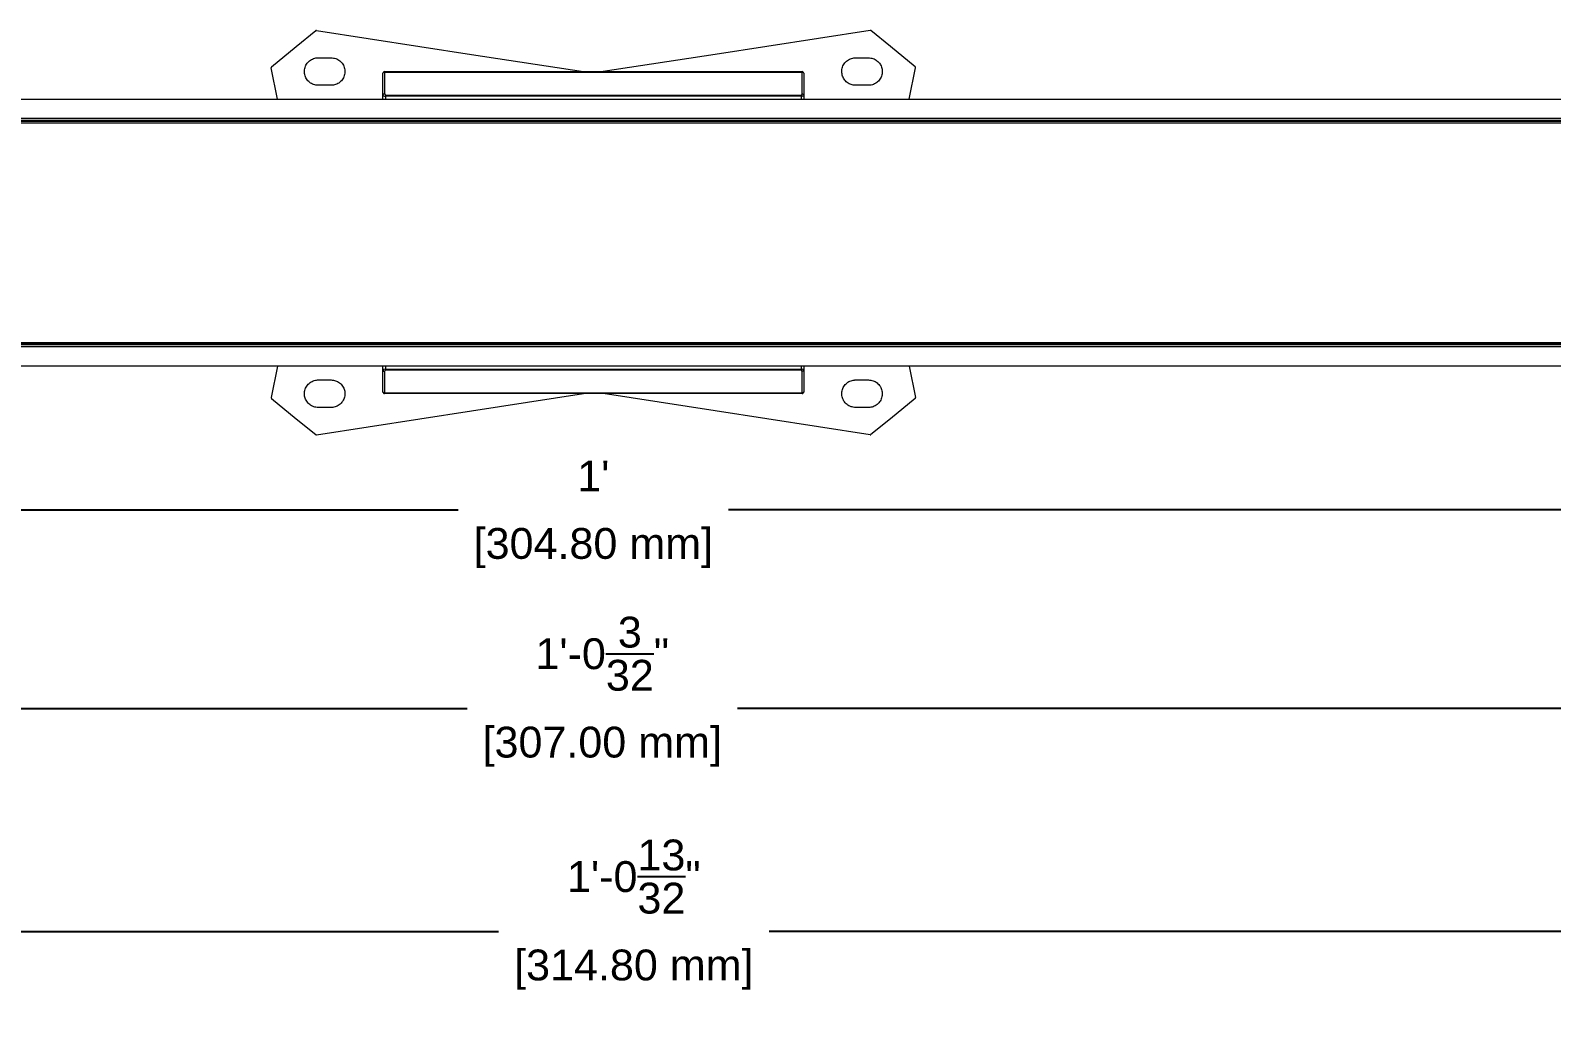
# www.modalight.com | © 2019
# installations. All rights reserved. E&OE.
# Model space of a CAD drawing. Header units: inches. Extents: x 1 to 23.4, y -2.8 to 12.5.
# Drawn here: x 8.4 to 15.8, y -2.83 to 1.97 of the extents above; entities that cross this region are included whole.
import ezdxf

# ---------------------------------------------------------------- set-up
doc = ezdxf.new("R2010")
doc.units = ezdxf.units.IN
doc.header["$MEASUREMENT"] = 0
doc.layers.get('Defpoints').update_dxf_attribs({"color": 1})
doc.layers.add('Graze 2.0 Int', color=7, linetype='Continuous')
doc.styles.get("Standard").update_dxf_attribs({"font": 'Arial.ttf'})
doc.dimstyles.new('.1 DIM', dxfattribs={"dimscale": 0, "dimtxt": 0.15, "dimasz": 0.15, "dimexe": 0.18, "dimexo": 0.0625, "dimgap": 0.09, "dimtad": 0, "dimtih": 1, "dimtoh": 1, "dimdec": 5, "dimzin": 0, "dimdsep": 46, "dimlunit": 4, "dimtxsty": 'Standard', "dimcen": 0.09, "dimadec": 0, "dimazin": 0, "dimtfac": 1, "dimtdec": 5, "dimtofl": 0, "dimtmove": 0, "dimatfit": 3, "dimfxl": 1, "dimtolj": 1, "dimtzin": 0, "dimarcsym": 0})

# ---------------------------------------------------------------- blocks, each defined once
blk = doc.blocks.new('*D8')
at = {"layer": 'Defpoints', "color": 0, "lineweight": -2, "transparency": 16777216}
for p, q in [((5.1423, 0.9215), (5.1423, -0.5456)), ((17.1423, 0.9215), (17.1423, -0.5456)), ((5.2923, -0.3656), (10.4844, -0.3656)), ((16.9923, -0.3656), (11.8002, -0.3656))]:
    blk.add_line(p, q, dxfattribs=at)
at = {"layer": 'Defpoints', "color": 0, "transparency": 16777216}
for p in [(5.1423, 0.984), (17.1423, 0.984), (17.1423, -0.3656)]:
    blk.add_point(p, dxfattribs=at)
for points in [[(5.2923, -0.3406), (5.2923, -0.3906), (5.1423, -0.3656)], [(16.9923, -0.3406), (16.9923, -0.3906), (17.1423, -0.3656)]]:
    blk.add_solid(points, dxfattribs=at)
at = {"layer": 'Defpoints', "color": 0, "transparency": 16777216, "char_height": 0.15, "attachment_point": 5}
for s, insert in [("\\A1;1'", (11.1423, -0.2006)), ('\\A1;[304.80 mm]', (11.1423, -0.551))]:
    blk.add_mtext(s, dxfattribs=dict(at, insert=insert))
blk = doc.blocks.new('*D9')
at = {"layer": 'Defpoints', "color": 0, "lineweight": -2, "transparency": 16777216}
for p, q in [((5.1423, 0.9215), (5.1423, -1.5124)), ((17.2289, 0.9215), (17.2289, -1.5124)), ((5.2923, -1.3324), (10.5277, -1.3324)), ((17.0789, -1.3324), (11.8435, -1.3324))]:
    blk.add_line(p, q, dxfattribs=at)
at = {"layer": 'Defpoints', "color": 0, "transparency": 16777216}
for p in [(5.1423, 0.984), (17.2289, 0.984), (17.2289, -1.3324)]:
    blk.add_point(p, dxfattribs=at)
for points in [[(5.2923, -1.3074), (5.2923, -1.3574), (5.1423, -1.3324)], [(17.0789, -1.3074), (17.0789, -1.3574), (17.2289, -1.3324)]]:
    blk.add_solid(points, dxfattribs=at)
at = {"layer": 'Defpoints', "color": 0, "transparency": 16777216, "char_height": 0.15, "attachment_point": 5}
for s, insert in [('\\A1;1\'-0{\\H1x;\\S3/32;}"', (11.1856, -1.065)), ('\\A1;[307.00 mm]', (11.1856, -1.5179))]:
    blk.add_mtext(s, dxfattribs=dict(at, insert=insert))
blk = doc.blocks.new('*D10')
at = {"layer": 'Defpoints', "color": 0, "lineweight": -2, "transparency": 16777216}
for p, q in [((5.1423, 0.9215), (5.1423, -2.5969)), ((17.536, 0.9215), (17.536, -2.5969)), ((5.2923, -2.4169), (10.6813, -2.4169)), ((17.386, -2.4169), (11.997, -2.4169))]:
    blk.add_line(p, q, dxfattribs=at)
at = {"layer": 'Defpoints', "color": 0, "transparency": 16777216}
for p in [(5.1423, 0.984), (17.536, 0.984), (17.536, -2.4169)]:
    blk.add_point(p, dxfattribs=at)
for points in [[(5.2923, -2.3919), (5.2923, -2.4419), (5.1423, -2.4169)], [(17.386, -2.3919), (17.386, -2.4419), (17.536, -2.4169)]]:
    blk.add_solid(points, dxfattribs=at)
at = {"layer": 'Defpoints', "color": 0, "transparency": 16777216, "char_height": 0.15, "attachment_point": 5}
for s, insert in [('\\A1;1\'-0{\\H1x;\\S13/32;}"', (11.3392, -2.1495)), ('\\A1;[314.80 mm]', (11.3392, -2.6024))]:
    blk.add_mtext(s, dxfattribs=dict(at, insert=insert))

msp = doc.modelspace()

# ---------------------------------------------------------------- linework, layer by layer
at = {"layer": 'Graze 2.0 Int', "color": 7, "linetype": 'Continuous', "lineweight": 15}
for p, q in [((9.605823, 1.633635), (9.574975, 1.786584)), ((9.803772, 1.834815), (9.866764, 1.834815)), ((12.417861, 1.834815), (12.480853, 1.834815)), ((12.678801, 1.633635), (12.709649, 1.786584)), ((10.11869, 1.65449), (10.11869, 1.759474)), ((10.126564, 1.763763), (10.126564, 1.767347)), ((10.126564, 1.767347), (10.200072, 1.767347)), ((10.126564, 1.763763), (10.126564, 1.658779)), ((10.200072, 1.763763), (10.126564, 1.763763)), ((10.200072, 1.763763), (10.200072, 1.767347)), ((10.200072, 1.767347), (10.414179, 1.767347)), ((10.414179, 1.763763), (10.200072, 1.763763)), ((10.414179, 1.763763), (10.414179, 1.767347)), ((10.414179, 1.767347), (10.756996, 1.767347)), ((10.756996, 1.763763), (10.414179, 1.763763)), ((10.756996, 1.767347), (10.756996, 1.763763)), ((10.756996, 1.767347), (10.971103, 1.767347)), ((10.971103, 1.763763), (10.756996, 1.763763)), ((10.971103, 1.767347), (10.971103, 1.763763)), ((10.971103, 1.767347), (11.313921, 1.767347)), ((11.313921, 1.763763), (10.971103, 1.763763)), ((11.313921, 1.767347), (11.313921, 1.763763)), ((11.313921, 1.767347), (11.528027, 1.767347)), ((11.528027, 1.763763), (11.313921, 1.763763)), ((11.528027, 1.767347), (11.528027, 1.763763)), ((11.528027, 1.767347), (11.870845, 1.767347)), ((11.870845, 1.763763), (11.528027, 1.763763)), ((11.870845, 1.767347), (11.870845, 1.763763)), ((11.870845, 1.767347), (12.084952, 1.767347)), ((12.084952, 1.763763), (11.870845, 1.763763)), ((12.084952, 1.767347), (12.084952, 1.763763)), ((12.084952, 1.767347), (12.15806, 1.767347)), ((12.15806, 1.763763), (12.084952, 1.763763)), ((12.15806, 1.767347), (12.15806, 1.763763)), ((12.15806, 1.658779), (12.15806, 1.763763)), ((12.165934, 1.759474), (12.165934, 1.65449)), ((5.223021, 1.633635), (17.061604, 1.633635)), ((17.061604, 1.631612), (5.223021, 1.631612)), ((9.866764, 1.700957), (9.803772, 1.700957)), ((10.11869, 1.633635), (10.11869, 1.65449)), ((10.126564, 1.658779), (10.130501, 1.652716)), ((10.130501, 1.652716), (10.130501, 1.648428)), ((10.130501, 1.652716), (12.154123, 1.652716)), ((12.154123, 1.648428), (10.130501, 1.648428)), ((12.154123, 1.652716), (12.15806, 1.658779)), ((12.154123, 1.652716), (12.154123, 1.648428)), ((12.165934, 1.65449), (12.165934, 1.633635)), ((12.480853, 1.700957), (12.417861, 1.700957)), ((5.223021, 1.540295), (17.061604, 1.540295)), ((17.061604, 1.528896), (5.223021, 1.528896)), ((17.057667, 1.524067), (5.226957, 1.524067)), ((5.226957, 1.519085), (17.057667, 1.519085)), ((5.226957, 0.448973), (17.057667, 0.448973)), ((5.226957, 0.443991), (17.057667, 0.443991)), ((5.223021, 0.439162), (17.061604, 0.439162)), ((17.061604, 0.427764), (5.223021, 0.427764)), ((5.223021, 0.336446), (17.061604, 0.336446)), ((17.061604, 0.334423), (5.223021, 0.334423)), ((9.605823, 0.334423), (9.574975, 0.181474)), ((10.11869, 0.313568), (10.11869, 0.334423)), ((10.11869, 0.208584), (10.11869, 0.313568)), ((10.130501, 0.315342), (10.126564, 0.309279)), ((10.126564, 0.309279), (10.126564, 0.204296)), ((10.130501, 0.31963), (12.154123, 0.31963)), ((10.130501, 0.31963), (10.130501, 0.315342)), ((12.154123, 0.315342), (10.130501, 0.315342)), ((12.154123, 0.31963), (12.154123, 0.315342)), ((12.15806, 0.309279), (12.154123, 0.315342)), ((12.15806, 0.204296), (12.15806, 0.309279)), ((12.165934, 0.334423), (12.165934, 0.313568)), ((12.165934, 0.313568), (12.165934, 0.208584)), ((12.678801, 0.334423), (12.709649, 0.181474)), ((9.803772, 0.267101), (9.866764, 0.267101)), ((12.417861, 0.267101), (12.480853, 0.267101)), ((10.126564, 0.204296), (10.199674, 0.204296)), ((10.126564, 0.200711), (10.126564, 0.204296)), ((10.199674, 0.200711), (10.126564, 0.200711)), ((10.199674, 0.204296), (10.414178, 0.204296)), ((10.199674, 0.200711), (10.199674, 0.204296)), ((10.414178, 0.200711), (10.199674, 0.200711)), ((10.414178, 0.204296), (10.756598, 0.204296)), ((10.414178, 0.200711), (10.414178, 0.204296)), ((10.756598, 0.200711), (10.414178, 0.200711)), ((10.756598, 0.204296), (10.971102, 0.204296)), ((10.756598, 0.204296), (10.756598, 0.200711)), ((10.971102, 0.200711), (10.756598, 0.200711)), ((10.971102, 0.204296), (11.313516, 0.204296)), ((10.971102, 0.204296), (10.971102, 0.200711)), ((11.313516, 0.200711), (10.971102, 0.200711)), ((11.313516, 0.204296), (11.528026, 0.204296)), ((11.313516, 0.204296), (11.313516, 0.200711)), ((11.528026, 0.200711), (11.313516, 0.200711)), ((11.528026, 0.204296), (11.87044, 0.204296)), ((11.528026, 0.204296), (11.528026, 0.200711)), ((11.87044, 0.200711), (11.528026, 0.200711)), ((11.87044, 0.204296), (12.084951, 0.204296)), ((11.87044, 0.204296), (11.87044, 0.200711)), ((12.084951, 0.200711), (11.87044, 0.200711)), ((12.084951, 0.204296), (12.15806, 0.204296)), ((12.084951, 0.204296), (12.084951, 0.200711)), ((12.15806, 0.200711), (12.084951, 0.200711)), ((12.15806, 0.204296), (12.15806, 0.200711)), ((9.866764, 0.133243), (9.803772, 0.133243)), ((12.480853, 0.133243), (12.417861, 0.133243))]:
    msp.add_line(p, q, dxfattribs=at)
at = {"layer": 'Graze 2.0 Int', "color": 8, "linetype": 'Continuous', "lineweight": 15}
for p, q in [((10.130501, 1.648428), (10.130501, 1.633635)), ((12.154123, 1.633635), (12.154123, 1.648428)), ((10.130501, 0.334423), (10.130501, 0.31963)), ((12.154123, 0.31963), (12.154123, 0.334423))]:
    msp.add_line(p, q, dxfattribs=at)
at = {"layer": 'Graze 2.0 Int', "color": 7, "linetype": 'Continuous', "lineweight": 15, "flags": 128}
for points in [[(9.576341, 1.790409), (9.697305, 1.889394), (9.792348, 1.967168)], [(9.795442, 1.968012), (10.549689, 1.851532), (11.094817, 1.767347)], [(12.489182, 1.968012), (11.734935, 1.851532), (11.189807, 1.767347)], [(12.708283, 1.790409), (12.587319, 1.889394), (12.492276, 1.967168)], [(10.126564, 1.763763), (10.125028, 1.76368), (10.123551, 1.763436), (10.12219, 1.76304), (10.120996, 1.762506), (10.120017, 1.761857), (10.11929, 1.761115), (10.118841, 1.760311), (10.11869, 1.759474)], [(12.165934, 1.759474), (12.165783, 1.760311), (12.165335, 1.761115), (12.164607, 1.761857), (12.163628, 1.762506), (12.162435, 1.76304), (12.161074, 1.763436), (12.159596, 1.76368), (12.15806, 1.763763)], [(10.126564, 1.658779), (10.125028, 1.658696), (10.123551, 1.658452), (10.12219, 1.658056), (10.120996, 1.657523), (10.120017, 1.656873), (10.11929, 1.656131), (10.118841, 1.655327), (10.11869, 1.65449)], [(12.15806, 1.658779), (12.159596, 1.658696), (12.161074, 1.658452), (12.162435, 1.658056), (12.163628, 1.657523), (12.164607, 1.656873), (12.165335, 1.656131), (12.165783, 1.655327), (12.165934, 1.65449)], [(10.11869, 0.313568), (10.118841, 0.312731), (10.11929, 0.311927), (10.120017, 0.311185), (10.120996, 0.310536), (10.12219, 0.310002), (10.123551, 0.309606), (10.125028, 0.309362), (10.126564, 0.309279)], [(12.165934, 0.313568), (12.165783, 0.312731), (12.165335, 0.311927), (12.164607, 0.311185), (12.163628, 0.310536), (12.162435, 0.310002), (12.161074, 0.309606), (12.159596, 0.309362), (12.15806, 0.309279)], [(9.576341, 0.177649), (9.697305, 0.078664), (9.792348, 0.00089)], [(9.795442, 0.000046), (10.549689, 0.116526), (11.094817, 0.200711)], [(10.126564, 0.204296), (10.125028, 0.204378), (10.123551, 0.204622), (10.12219, 0.205018), (10.120996, 0.205552), (10.120017, 0.206201), (10.11929, 0.206943), (10.118841, 0.207747), (10.11869, 0.208584)], [(12.489182, 0.000046), (11.734935, 0.116526), (11.189807, 0.200711)], [(12.165934, 0.208584), (12.165783, 0.207747), (12.165335, 0.206943), (12.164607, 0.206201), (12.163628, 0.205552), (12.162435, 0.205018), (12.161074, 0.204622), (12.159596, 0.204378), (12.15806, 0.204296)], [(12.708283, 0.177649), (12.587319, 0.078664), (12.492276, 0.00089)]]:
    msp.add_lwpolyline(points, dxfattribs=at)
at = {"layer": 'Graze 2.0 Int', "color": 7, "linetype": 'Continuous', "lineweight": 15}
for centre, start, end in [((10.126563, 1.759473), 89.9932247, 179.995035), ((12.158061, 1.759473), 0.0037088, 90.0080316), ((10.126563, 0.208585), 180.0054931, 270.0057136), ((12.158061, 0.208585), 269.9930302, 359.9957631)]:
    msp.add_arc(centre, 0.007873, start, end, dxfattribs=at)
for centre, start_param, end_param in [((10.130501, 1.65449), 3.14159265, 4.71238898), ((12.154123, 1.65449), 4.71238898, 6.28318531), ((10.130501, 0.313568), 1.57079633, 3.14159265), ((12.154123, 0.313568), 0, 1.57079633)]:
    msp.add_ellipse(centre, major_axis=(0.011811, 0), ratio=0.51328832, start_param=start_param, end_param=end_param, dxfattribs=at)
for points, knots in [([(9.795442, 1.968012), (9.795001, 1.968036), (9.794118, 1.968084), (9.793054, 1.967687), (9.792524, 1.967297), (9.792348, 1.967168)], [0, 0, 0, 0, 0.4008775, 0.80182078, 1, 1, 1, 1]), ([(12.492276, 1.967168), (12.491909, 1.967412), (12.491175, 1.967901), (12.490058, 1.9681), (12.489404, 1.968034), (12.489182, 1.968012)], [0, 0, 0, 0, 0.3983351, 0.79663772, 1, 1, 1, 1]), ([(9.576341, 1.790409), (9.576036, 1.790107), (9.575427, 1.789503), (9.574945, 1.788294), (9.574857, 1.787292), (9.574951, 1.786732), (9.574975, 1.786584)], [0, 0, 0, 0, 0.29536199, 0.59059513, 0.89178619, 1, 1, 1, 1]), ([(9.803772, 1.700957), (9.796265, 1.701698), (9.781259, 1.70318), (9.761397, 1.714565), (9.746075, 1.731431), (9.737137, 1.752966), (9.73602, 1.776503), (9.742989, 1.798953), (9.75691, 1.817451), (9.775778, 1.830001), (9.792334, 1.834484), (9.80169, 1.834755), (9.803772, 1.834815)], [0, 0, 0, 0, 0.10631664, 0.21253274, 0.32133792, 0.43309099, 0.54558906, 0.65605164, 0.76302939, 0.86723535, 0.97046789, 1, 1, 1, 1]), ([(9.866764, 1.834815), (9.874293, 1.834071), (9.889346, 1.832583), (9.909284, 1.821107), (9.924562, 1.804165), (9.933397, 1.782705), (9.934507, 1.759319), (9.927593, 1.736886), (9.913606, 1.718265), (9.894558, 1.705664), (9.877987, 1.701265), (9.868738, 1.701011), (9.866764, 1.700957)], [0, 0, 0, 0, 0.10665386, 0.21323853, 0.32152545, 0.43193919, 0.54347541, 0.65442282, 0.76306389, 0.86866382, 0.97196548, 1, 1, 1, 1]), ([(12.417861, 1.700957), (12.410557, 1.701651), (12.395949, 1.703041), (12.376314, 1.713966), (12.361136, 1.730118), (12.351945, 1.750528), (12.349849, 1.773107), (12.35544, 1.795503), (12.368416, 1.814989), (12.387294, 1.828894), (12.404946, 1.834349), (12.415248, 1.834721), (12.417861, 1.834815)], [0, 0, 0, 0, 0.10302437, 0.20606494, 0.30897251, 0.41355311, 0.52092612, 0.63097778, 0.74245238, 0.85356726, 0.96286948, 1, 1, 1, 1]), ([(12.480853, 1.834815), (12.488225, 1.834107), (12.502971, 1.832692), (12.522741, 1.82157), (12.537884, 1.805201), (12.546876, 1.784751), (12.548809, 1.762374), (12.543227, 1.740215), (12.530315, 1.720795), (12.511379, 1.706834), (12.493664, 1.701404), (12.483375, 1.701045), (12.480853, 1.700957)], [0, 0, 0, 0, 0.1039542, 0.20794338, 0.31122639, 0.41487229, 0.52059517, 0.62957097, 0.74139218, 0.85385192, 0.96417499, 1, 1, 1, 1]), ([(12.709649, 1.786584), (12.709695, 1.787025), (12.709785, 1.787909), (12.709349, 1.789208), (12.708751, 1.79001), (12.70835, 1.790352), (12.708283, 1.790409)], [0, 0, 0, 0, 0.31655419, 0.63354267, 0.93915973, 1, 1, 1, 1]), ([(9.803772, 0.133243), (9.7964, 0.133951), (9.781653, 0.135366), (9.761883, 0.146488), (9.74674, 0.162857), (9.737748, 0.183307), (9.735816, 0.205684), (9.741397, 0.227843), (9.75431, 0.247263), (9.773246, 0.261224), (9.79096, 0.266654), (9.80125, 0.267013), (9.803772, 0.267101)], [0, 0, 0, 0, 0.10395407, 0.20794436, 0.31122724, 0.41487302, 0.52059566, 0.629571, 0.74139356, 0.85385209, 0.96417503, 1, 1, 1, 1]), ([(9.866764, 0.267101), (9.874067, 0.266407), (9.888675, 0.265017), (9.90831, 0.254092), (9.923489, 0.23794), (9.93268, 0.21753), (9.934776, 0.194951), (9.929184, 0.172555), (9.916209, 0.15307), (9.89733, 0.139164), (9.879679, 0.133709), (9.869376, 0.133337), (9.866764, 0.133243)], [0, 0, 0, 0, 0.10302441, 0.20606501, 0.30897262, 0.41355325, 0.5209263, 0.63097799, 0.74245338, 0.85356721, 0.96286947, 1, 1, 1, 1]), ([(12.417861, 0.133243), (12.410332, 0.133987), (12.395279, 0.135475), (12.375341, 0.146951), (12.360063, 0.163894), (12.351228, 0.185353), (12.350117, 0.208739), (12.357031, 0.231172), (12.371019, 0.249793), (12.390066, 0.262395), (12.406637, 0.266793), (12.415887, 0.267047), (12.417861, 0.267101)], [0, 0, 0, 0, 0.10665262, 0.2132374, 0.32152442, 0.43193827, 0.54347473, 0.65442265, 0.76306465, 0.86866239, 0.97196683, 1, 1, 1, 1]), ([(12.480853, 0.267101), (12.48836, 0.26636), (12.503366, 0.264879), (12.523228, 0.253493), (12.53855, 0.236627), (12.547487, 0.215092), (12.548605, 0.191555), (12.541636, 0.169105), (12.527715, 0.150607), (12.508846, 0.138057), (12.49229, 0.133574), (12.482934, 0.133303), (12.480853, 0.133243)], [0, 0, 0, 0, 0.10631785, 0.21253262, 0.32133856, 0.43309046, 0.5455885, 0.65605094, 0.76302855, 0.86723552, 0.97046793, 1, 1, 1, 1]), ([(9.574975, 0.181474), (9.57493, 0.181033), (9.574839, 0.180149), (9.575276, 0.178851), (9.575873, 0.178048), (9.576275, 0.177706), (9.576341, 0.177649)], [0, 0, 0, 0, 0.31655235, 0.633537, 0.93910932, 1, 1, 1, 1]), ([(12.708283, 0.177649), (12.708588, 0.177951), (12.709198, 0.178555), (12.709679, 0.179764), (12.709767, 0.180766), (12.709674, 0.181326), (12.709649, 0.181474)], [0, 0, 0, 0, 0.29541028, 0.59059457, 0.89179421, 1, 1, 1, 1]), ([(9.792348, 0.00089), (9.792715, 0.000646), (9.793449, 0.000157), (9.794566, -0.000042), (9.795221, 0.000024), (9.795442, 0.000046)], [0, 0, 0, 0, 0.3982516, 0.79663938, 1, 1, 1, 1]), ([(12.489182, 0.000046), (12.489623, 0.000022), (12.490506, -0.000026), (12.49157, 0.000371), (12.492101, 0.000761), (12.492276, 0.00089)], [0, 0, 0, 0, 0.40079498, 0.80174442, 1, 1, 1, 1])]:
    msp.add_open_spline(points, degree=3, knots=knots, dxfattribs=at)

# ---------------------------------------------------------------- dimensions: what is measured, and where the dimension line sits
at = {"layer": 'Defpoints'}
for base, p1, p2, picture, middle in [((17.142313, -0.365551), (5.142312, 0.984029), (17.142313, 0.984029), '*D8', (11.142312, -0.365551)), ((17.2289267, -1.3324204), (5.1423115, 0.984029), (17.2289267, 0.984029), '*D9', (11.1856191, -1.3324204)), ((17.536013, -2.416911), (5.142312, 0.984029), (17.536013, 0.984029), '*D10', (11.339162, -2.416911))]:
    dim = msp.add_linear_dim(base=base, p1=p1, p2=p2, dimstyle='.1 DIM', override={"dimscale": 1, "dimpost": '\\X'}, dxfattribs=at)
    dim.commit()
    dim.dimension.update_dxf_attribs({"geometry": picture, "text_midpoint": middle})

doc.saveas('drawing.dxf')
